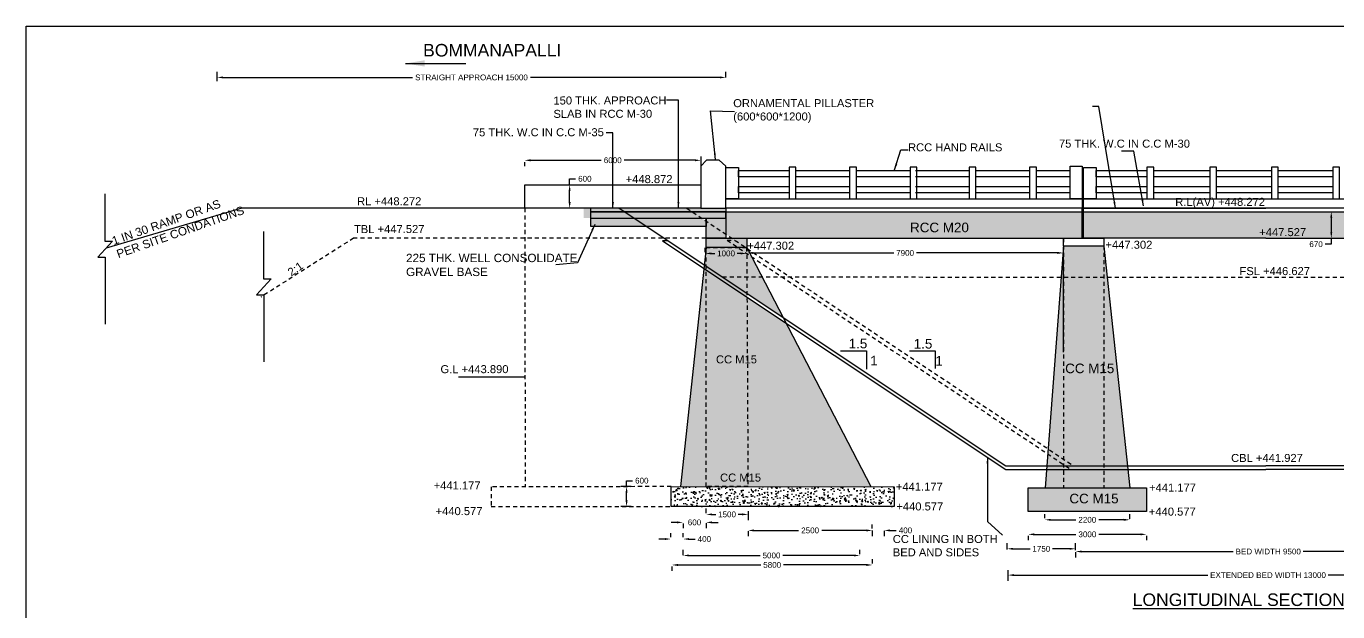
# Model space of a CAD drawing. Header units: metres. Extents: x 323 to 450, y 282 to 479.
# Drawn here: x 323.04 to 364.02, y 341.74 to 360.04 of the extents above; entities that cross this region are included whole.
import ezdxf

# ---------------------------------------------------------------- set-up
doc = ezdxf.new("R2010")
doc.units = ezdxf.units.M
doc.header["$MEASUREMENT"] = 0
doc.linetypes.add('HIDDEN', pattern=[9.525, 6.35, -3.175])
for name, color, linetype in [('DIMENSION', 255, 'Continuous'), ('DRAWING', 7, 'Continuous'), ('HATCH', 7, 'Continuous'), ('TEXT', 255, 'Continuous')]:
    doc.layers.add(name, color=color, linetype=linetype)
doc.styles.get("Standard").update_dxf_attribs({"font": 'arial.ttf'})
doc.dimstyles.get("Standard").update_dxf_attribs({"dimtxt": 0.18, "dimasz": 0.1875, "dimexe": 0.18, "dimexo": 0.0625, "dimgap": 0.09, "dimtad": 0, "dimtih": 1, "dimtoh": 1, "dimdec": 4, "dimzin": 0, "dimdsep": 46, "dimtxsty": 'Standard', "dimcen": 0.09, "dimadec": 0, "dimazin": 0, "dimtfac": 1, "dimtdec": 4, "dimtofl": 0, "dimtmove": 0, "dimatfit": 3, "dimfxl": 1, "dimtolj": 1, "dimtzin": 0, "dimarcsym": 0})
pattern_1 = [(50, (-0.41103, 3.15179), (0.35863009, -0.03137607), [0.0375, -0.4125]), (355, (-0.41103, 3.1518), (-0.06937567, 0.37609607), [0.03, -0.33]), (100.4514, (-0.38114, 3.14917), (0.2892547, 0.34471977), [0.0318701, -0.35057106]), (46.1842, (-0.41103, 3.2518), (0.53362052, -0.0827595), [0.05625, -0.61875]), (96.6356, (-0.36656, 3.2449), (0.46733135, 0.48705894), [0.04780514, -0.5258565]), (351.1842, (-0.411, 3.2518), (0.467331, 0.4870593), [0.045, -0.495]), (21, (-0.36103, 3.22679), (0.29845353, -0.20130945), [0.0375, -0.4125]), (326, (-0.36103, 3.2268), (0.12165767, 0.36257502), [0.03, -0.33]), (71.4514, (-0.33616, 3.21), (0.42011131, 0.16126525), [0.0318701, -0.35057106]), (37.5, (-0.41103, 3.15179), (0.006079928, 0.166446927), [0, -0.326, 0, -0.335, 0, -0.33125]), (7.5, (-0.41103, 3.15179), (0.13153477, 0.197205856), [0, -0.191, 0, -0.3185, 0, -0.12625]), (327.5, (-0.52253, 3.15179), (0.266911218, -0.011277436), [0, -0.125, 0, -0.39, 0, -0.5175]), (317.5, (-0.57253, 3.15179), (0.29159308, 0.05005249), [0, -0.1625, 0, -0.259, 0, -0.3675])]

# ---------------------------------------------------------------- blocks, each defined once
blk = doc.blocks.new('*D88')
at = {"layer": 'Defpoints', "color": 0, "ltscale": 0.02, "transparency": 16777216}
for p in [(329.006, 358.438), (329.006, 358.259), (344.903, 358.373)]:
    blk.add_point(p, dxfattribs=at)
at = {"layer": 'DIMENSION', "color": 0, "lineweight": -2, "ltscale": 0.02, "transparency": 16777216}
for p, q in [((329.006, 358.322), (329.006, 358.618)), ((344.903, 358.436), (344.903, 358.618)), ((329.194, 358.438), (335.115, 358.438)), ((344.715, 358.438), (338.793, 358.438))]:
    blk.add_line(p, q, dxfattribs=at)
at = {"layer": 'DIMENSION', "color": 0, "ltscale": 0.02, "transparency": 16777216}
for points in [[(329.194, 358.47), (329.194, 358.407), (329.006, 358.438)], [(344.715, 358.47), (344.715, 358.407), (344.903, 358.438)]]:
    blk.add_solid(points, dxfattribs=at)
at = {"layer": 'DIMENSION', "color": 0, "ltscale": 0.02, "transparency": 16777216, "insert": (336.954, 358.438), "char_height": 0.18, "attachment_point": 5}
blk.add_mtext('\\A1;STRAIGHT APPROACH 15000', dxfattribs=at)
blk = doc.blocks.new('*D90')
at = {"layer": 'Defpoints', "color": 0, "ltscale": 0.02, "transparency": 16777216}
for p in [(339.959, 355.083), (340.02, 355.083), (340.02, 354.354)]:
    blk.add_point(p, dxfattribs=at)
at = {"layer": 'DIMENSION', "color": 0, "lineweight": -2, "ltscale": 0.02, "transparency": 16777216}
for p, q in [((340.02, 355.083), (340.02, 355.271)), ((340.02, 355.271), (340.207, 355.271)), ((340.022, 355.083), (340.2, 355.083)), ((340.02, 354.541), (340.02, 354.896)), ((339.957, 354.354), (339.84, 354.354))]:
    blk.add_line(p, q, dxfattribs=at)
at = {"layer": 'DIMENSION', "color": 0, "ltscale": 0.02, "transparency": 16777216}
for points in [[(339.989, 354.896), (340.051, 354.896), (340.02, 355.083)], [(339.989, 354.541), (340.051, 354.541), (340.02, 354.354)]]:
    blk.add_solid(points, dxfattribs=at)
at = {"layer": 'DIMENSION', "color": 0, "ltscale": 0.02, "transparency": 16777216, "insert": (340.496, 355.271), "char_height": 0.18, "attachment_point": 5}
blk.add_mtext('\\A1;600', dxfattribs=at)
blk = doc.blocks.new('*D91')
at = {"layer": 'Defpoints', "color": 0, "ltscale": 0.02, "transparency": 16777216}
for p in [(344.26, 352.92), (345.555, 352.939), (345.555, 352.939)]:
    blk.add_point(p, dxfattribs=at)
at = {"layer": 'DIMENSION', "color": 0, "lineweight": -2, "ltscale": 0.02, "transparency": 16777216}
for p, q in [((344.26, 352.982), (344.26, 353.119)), ((344.448, 352.939), (344.558, 352.939)), ((345.367, 352.939), (345.258, 352.939)), ((345.555, 353.002), (345.555, 353.119))]:
    blk.add_line(p, q, dxfattribs=at)
at = {"layer": 'DIMENSION', "color": 0, "ltscale": 0.02, "transparency": 16777216}
for points in [[(344.448, 352.97), (344.448, 352.908), (344.26, 352.939)], [(345.367, 352.97), (345.367, 352.908), (345.555, 352.939)]]:
    blk.add_solid(points, dxfattribs=at)
at = {"layer": 'DIMENSION', "color": 0, "ltscale": 0.02, "transparency": 16777216, "insert": (344.908, 352.939), "char_height": 0.18, "attachment_point": 5}
blk.add_mtext('\\A1;1000', dxfattribs=at)
blk = doc.blocks.new('*D92')
at = {"layer": 'Defpoints', "color": 0, "ltscale": 0.02, "transparency": 16777216}
for p in [(345.555, 352.939), (355.452, 352.955), (355.452, 349.787)]:
    blk.add_point(p, dxfattribs=at)
at = {"layer": 'DIMENSION', "color": 0, "lineweight": -2, "ltscale": 0.02, "transparency": 16777216}
for p, q in [((345.555, 353.002), (345.555, 353.135)), ((345.742, 352.955), (350.146, 352.955)), ((355.264, 352.955), (350.861, 352.955)), ((355.452, 349.85), (355.452, 353.135))]:
    blk.add_line(p, q, dxfattribs=at)
at = {"layer": 'DIMENSION', "color": 0, "ltscale": 0.02, "transparency": 16777216}
for points in [[(345.742, 352.986), (345.742, 352.923), (345.555, 352.955)], [(355.264, 352.986), (355.264, 352.923), (355.452, 352.955)]]:
    blk.add_solid(points, dxfattribs=at)
at = {"layer": 'DIMENSION', "color": 0, "ltscale": 0.02, "transparency": 16777216, "insert": (350.503, 352.955), "char_height": 0.18, "attachment_point": 5}
blk.add_mtext('\\A1;7900', dxfattribs=at)
blk = doc.blocks.new('*D93')
at = {"layer": 'Defpoints', "color": 0, "ltscale": 0.02, "transparency": 16777216}
for p in [(363.8, 354.244), (363.8, 353.414), (363.82, 353.414)]:
    blk.add_point(p, dxfattribs=at)
at = {"layer": 'DIMENSION', "color": 0, "lineweight": -2, "ltscale": 0.02, "transparency": 16777216}
for p, q in [((363.863, 354.244), (364, 354.244)), ((363.82, 354.056), (363.82, 353.602)), ((363.82, 353.414), (363.82, 353.227)), ((363.863, 353.414), (364, 353.414)), ((363.82, 353.227), (363.633, 353.227))]:
    blk.add_line(p, q, dxfattribs=at)
at = {"layer": 'DIMENSION', "color": 0, "ltscale": 0.02, "transparency": 16777216}
for points in [[(363.789, 354.056), (363.851, 354.056), (363.82, 354.244)], [(363.789, 353.602), (363.851, 353.602), (363.82, 353.414)]]:
    blk.add_solid(points, dxfattribs=at)
at = {"layer": 'DIMENSION', "color": 0, "ltscale": 0.02, "transparency": 16777216, "insert": (363.344, 353.227), "char_height": 0.18, "attachment_point": 5}
blk.add_mtext('\\A1;670', dxfattribs=at)
blk = doc.blocks.new('*D98')
at = {"layer": 'Defpoints', "color": 0, "ltscale": 0.02, "transparency": 16777216}
for p in [(341.8, 345.652), (342.01, 345.652), (342.011, 345.033)]:
    blk.add_point(p, dxfattribs=at)
at = {"layer": 'DIMENSION', "color": 0, "lineweight": -2, "ltscale": 0.02, "transparency": 16777216}
for p, q in [((341.948, 345.652), (341.62, 345.652)), ((341.8, 345.652), (341.8, 345.839)), ((341.8, 345.839), (341.987, 345.839)), ((341.8, 345.221), (341.8, 345.464)), ((341.948, 345.033), (341.62, 345.033))]:
    blk.add_line(p, q, dxfattribs=at)
at = {"layer": 'DIMENSION', "color": 0, "ltscale": 0.02, "transparency": 16777216}
for points in [[(341.768, 345.464), (341.831, 345.464), (341.8, 345.652)], [(341.768, 345.221), (341.831, 345.221), (341.8, 345.033)]]:
    blk.add_solid(points, dxfattribs=at)
at = {"layer": 'DIMENSION', "color": 0, "ltscale": 0.02, "transparency": 16777216, "insert": (342.276, 345.839), "char_height": 0.18, "attachment_point": 5}
blk.add_mtext('\\A1;600', dxfattribs=at)
blk = doc.blocks.new('*D99')
at = {"layer": 'Defpoints', "color": 0, "ltscale": 0.02, "transparency": 16777216}
for p in [(344.282, 344.762), (345.595, 344.946), (345.595, 344.785)]:
    blk.add_point(p, dxfattribs=at)
at = {"layer": 'DIMENSION', "color": 0, "lineweight": -2, "ltscale": 0.02, "transparency": 16777216}
for p, q in [((344.282, 344.824), (344.282, 344.965)), ((344.469, 344.785), (344.589, 344.785)), ((345.408, 344.785), (345.289, 344.785)), ((345.595, 344.883), (345.595, 344.605))]:
    blk.add_line(p, q, dxfattribs=at)
at = {"layer": 'DIMENSION', "color": 0, "ltscale": 0.02, "transparency": 16777216}
for points in [[(344.469, 344.816), (344.469, 344.754), (344.282, 344.785)], [(345.408, 344.816), (345.408, 344.754), (345.595, 344.785)]]:
    blk.add_solid(points, dxfattribs=at)
at = {"layer": 'DIMENSION', "color": 0, "ltscale": 0.02, "transparency": 16777216, "insert": (344.939, 344.785), "char_height": 0.18, "attachment_point": 5}
blk.add_mtext('\\A1;1500', dxfattribs=at)
blk = doc.blocks.new('*D100')
at = {"layer": 'Defpoints', "color": 0, "ltscale": 0.02, "transparency": 16777216}
for p in [(343.563, 344.566), (344.282, 344.574), (344.282, 344.535)]:
    blk.add_point(p, dxfattribs=at)
at = {"layer": 'DIMENSION', "color": 0, "lineweight": -2, "ltscale": 0.02, "transparency": 16777216}
for p, q in [((343.375, 344.535), (343.188, 344.535)), ((343.563, 344.504), (343.563, 344.355)), ((344.282, 344.512), (344.282, 344.355)), ((344.469, 344.535), (344.657, 344.535))]:
    blk.add_line(p, q, dxfattribs=at)
at = {"layer": 'DIMENSION', "color": 0, "ltscale": 0.02, "transparency": 16777216}
for points in [[(343.375, 344.567), (343.375, 344.504), (343.563, 344.535)], [(344.469, 344.567), (344.469, 344.504), (344.282, 344.535)]]:
    blk.add_solid(points, dxfattribs=at)
at = {"layer": 'DIMENSION', "color": 0, "ltscale": 0.02, "transparency": 16777216, "insert": (343.922, 344.535), "char_height": 0.18, "attachment_point": 5}
blk.add_mtext('\\A1;600', dxfattribs=at)
blk = doc.blocks.new('*D101')
at = {"layer": 'Defpoints', "color": 0, "ltscale": 0.02, "transparency": 16777216}
for p in [(345.595, 344.324), (349.478, 344.347), (349.478, 344.285)]:
    blk.add_point(p, dxfattribs=at)
at = {"layer": 'DIMENSION', "color": 0, "lineweight": -2, "ltscale": 0.02, "transparency": 16777216}
for p, q in [((345.595, 344.261), (345.595, 344.105)), ((345.782, 344.285), (347.176, 344.285)), ((349.291, 344.285), (347.896, 344.285)), ((349.478, 344.285), (349.478, 344.105))]:
    blk.add_line(p, q, dxfattribs=at)
at = {"layer": 'DIMENSION', "color": 0, "ltscale": 0.02, "transparency": 16777216}
for points in [[(345.782, 344.316), (345.782, 344.253), (345.595, 344.285)], [(349.291, 344.316), (349.291, 344.253), (349.478, 344.285)]]:
    blk.add_solid(points, dxfattribs=at)
at = {"layer": 'DIMENSION', "color": 0, "ltscale": 0.02, "transparency": 16777216, "insert": (347.536, 344.285), "char_height": 0.18, "attachment_point": 5}
blk.add_mtext('\\A1;2500', dxfattribs=at)
blk = doc.blocks.new('*D102')
at = {"layer": 'Defpoints', "color": 0, "ltscale": 0.02, "transparency": 16777216}
for p in [(349.478, 344.285), (349.846, 344.331), (349.846, 344.285)]:
    blk.add_point(p, dxfattribs=at)
at = {"layer": 'DIMENSION', "color": 0, "lineweight": -2, "ltscale": 0.02, "transparency": 16777216}
for p, q in [((349.291, 344.285), (349.103, 344.285)), ((349.478, 344.347), (349.478, 344.465)), ((349.846, 344.269), (349.846, 344.105)), ((350.034, 344.285), (350.221, 344.285))]:
    blk.add_line(p, q, dxfattribs=at)
at = {"layer": 'DIMENSION', "color": 0, "ltscale": 0.02, "transparency": 16777216}
for points in [[(349.291, 344.316), (349.291, 344.253), (349.478, 344.285)], [(350.034, 344.316), (350.034, 344.253), (349.846, 344.285)]]:
    blk.add_solid(points, dxfattribs=at)
at = {"layer": 'DIMENSION', "color": 0, "ltscale": 0.02, "transparency": 16777216, "insert": (350.514, 344.285), "char_height": 0.18, "attachment_point": 5}
blk.add_mtext('\\A1;400', dxfattribs=at)
blk = doc.blocks.new('*D103')
at = {"layer": 'Defpoints', "color": 0, "ltscale": 0.02, "transparency": 16777216}
for p in [(343.186, 344.01), (343.563, 344.016), (343.563, 344.016)]:
    blk.add_point(p, dxfattribs=at)
at = {"layer": 'DIMENSION', "color": 0, "lineweight": -2, "ltscale": 0.02, "transparency": 16777216}
for p, q in [((342.999, 344.016), (342.811, 344.016)), ((343.186, 344.072), (343.186, 344.196)), ((343.563, 344.078), (343.563, 344.196)), ((343.75, 344.016), (343.938, 344.016))]:
    blk.add_line(p, q, dxfattribs=at)
at = {"layer": 'DIMENSION', "color": 0, "ltscale": 0.02, "transparency": 16777216}
for points in [[(342.999, 344.047), (342.999, 343.985), (343.186, 344.016)], [(343.75, 344.047), (343.75, 343.985), (343.563, 344.016)]]:
    blk.add_solid(points, dxfattribs=at)
at = {"layer": 'DIMENSION', "color": 0, "ltscale": 0.02, "transparency": 16777216, "insert": (344.23, 344.016), "char_height": 0.18, "attachment_point": 5}
blk.add_mtext('\\A1;400', dxfattribs=at)
blk = doc.blocks.new('*D104')
at = {"layer": 'Defpoints', "color": 0, "ltscale": 0.02, "transparency": 16777216}
for p in [(343.565, 343.454), (349.09, 343.502), (349.09, 343.481)]:
    blk.add_point(p, dxfattribs=at)
at = {"layer": 'DIMENSION', "color": 0, "lineweight": -2, "ltscale": 0.02, "transparency": 16777216}
for p, q in [((343.565, 343.516), (343.565, 343.682)), ((343.753, 343.502), (345.969, 343.502)), ((348.903, 343.502), (346.686, 343.502)), ((349.09, 343.544), (349.09, 343.682))]:
    blk.add_line(p, q, dxfattribs=at)
at = {"layer": 'DIMENSION', "color": 0, "ltscale": 0.02, "transparency": 16777216}
for points in [[(343.753, 343.533), (343.753, 343.471), (343.565, 343.502)], [(348.903, 343.533), (348.903, 343.471), (349.09, 343.502)]]:
    blk.add_solid(points, dxfattribs=at)
at = {"layer": 'DIMENSION', "color": 0, "ltscale": 0.02, "transparency": 16777216, "insert": (346.328, 343.502), "char_height": 0.18, "attachment_point": 5}
blk.add_mtext('\\A1;5000', dxfattribs=at)
blk = doc.blocks.new('*D105')
at = {"layer": 'Defpoints', "color": 0, "ltscale": 0.02, "transparency": 16777216}
for p in [(343.215, 343.219), (349.483, 343.206), (349.483, 343.185)]:
    blk.add_point(p, dxfattribs=at)
at = {"layer": 'DIMENSION', "color": 0, "lineweight": -2, "ltscale": 0.02, "transparency": 16777216}
for p, q in [((343.215, 343.157), (343.215, 343.026)), ((343.402, 343.206), (345.99, 343.206)), ((349.295, 343.206), (346.707, 343.206)), ((349.483, 343.248), (349.483, 343.386))]:
    blk.add_line(p, q, dxfattribs=at)
at = {"layer": 'DIMENSION', "color": 0, "ltscale": 0.02, "transparency": 16777216}
for points in [[(343.402, 343.237), (343.402, 343.174), (343.215, 343.206)], [(349.295, 343.237), (349.295, 343.174), (349.483, 343.206)]]:
    blk.add_solid(points, dxfattribs=at)
at = {"layer": 'DIMENSION', "color": 0, "ltscale": 0.02, "transparency": 16777216, "insert": (346.349, 343.206), "char_height": 0.18, "attachment_point": 5}
blk.add_mtext('\\A1;5800', dxfattribs=at)
blk = doc.blocks.new('*D106')
at = {"layer": 'Defpoints', "color": 0, "ltscale": 0.02, "transparency": 16777216}
for p in [(354.868, 344.609), (357.525, 344.616), (357.525, 344.589)]:
    blk.add_point(p, dxfattribs=at)
at = {"layer": 'DIMENSION', "color": 0, "lineweight": -2, "ltscale": 0.02, "transparency": 16777216}
for p, q in [((354.868, 344.672), (354.868, 344.796)), ((357.525, 344.652), (357.525, 344.796)), ((355.056, 344.616), (355.837, 344.616)), ((357.337, 344.616), (356.557, 344.616))]:
    blk.add_line(p, q, dxfattribs=at)
at = {"layer": 'DIMENSION', "color": 0, "ltscale": 0.02, "transparency": 16777216}
for points in [[(355.056, 344.648), (355.056, 344.585), (354.868, 344.616)], [(357.337, 344.648), (357.337, 344.585), (357.525, 344.616)]]:
    blk.add_solid(points, dxfattribs=at)
at = {"layer": 'DIMENSION', "color": 0, "ltscale": 0.02, "transparency": 16777216, "insert": (356.197, 344.616), "char_height": 0.18, "attachment_point": 5}
blk.add_mtext('\\A1;2200', dxfattribs=at)
blk = doc.blocks.new('*D107')
at = {"layer": 'Defpoints', "color": 0, "ltscale": 0.02, "transparency": 16777216}
for p in [(354.348, 344.175), (358.047, 344.182), (358.047, 344.162)]:
    blk.add_point(p, dxfattribs=at)
at = {"layer": 'DIMENSION', "color": 0, "lineweight": -2, "ltscale": 0.02, "transparency": 16777216}
for p, q in [((354.348, 344.113), (354.348, 343.982)), ((354.536, 344.162), (355.84, 344.162)), ((357.86, 344.162), (356.556, 344.162)), ((358.047, 344.119), (358.047, 343.982))]:
    blk.add_line(p, q, dxfattribs=at)
at = {"layer": 'DIMENSION', "color": 0, "ltscale": 0.02, "transparency": 16777216}
for points in [[(354.536, 344.193), (354.536, 344.13), (354.348, 344.162)], [(357.86, 344.193), (357.86, 344.13), (358.047, 344.162)]]:
    blk.add_solid(points, dxfattribs=at)
at = {"layer": 'DIMENSION', "color": 0, "ltscale": 0.02, "transparency": 16777216, "insert": (356.198, 344.162), "char_height": 0.18, "attachment_point": 5}
blk.add_mtext('\\A1;3000', dxfattribs=at)
blk = doc.blocks.new('*D108')
at = {"layer": 'Defpoints', "color": 0, "ltscale": 0.02, "transparency": 16777216}
for p in [(353.69, 343.626), (355.83, 343.71), (355.83, 343.604)]:
    blk.add_point(p, dxfattribs=at)
at = {"layer": 'DIMENSION', "color": 0, "lineweight": -2, "ltscale": 0.02, "transparency": 16777216}
for p, q in [((353.69, 343.689), (353.69, 343.89)), ((355.83, 343.666), (355.83, 343.89)), ((353.877, 343.71), (354.41, 343.71)), ((355.642, 343.71), (355.11, 343.71))]:
    blk.add_line(p, q, dxfattribs=at)
at = {"layer": 'DIMENSION', "color": 0, "ltscale": 0.02, "transparency": 16777216}
for points in [[(353.877, 343.741), (353.877, 343.679), (353.69, 343.71)], [(355.642, 343.741), (355.642, 343.679), (355.83, 343.71)]]:
    blk.add_solid(points, dxfattribs=at)
at = {"layer": 'DIMENSION', "color": 0, "ltscale": 0.02, "transparency": 16777216, "insert": (354.76, 343.71), "char_height": 0.18, "attachment_point": 5}
blk.add_mtext('\\A1;1750', dxfattribs=at)
blk = doc.blocks.new('*D115')
at = {"layer": 'Defpoints', "color": 0, "ltscale": 0.02, "transparency": 16777216}
for p in [(355.83, 343.666), (367.87, 343.624), (367.87, 343.611)]:
    blk.add_point(p, dxfattribs=at)
at = {"layer": 'DIMENSION', "color": 0, "lineweight": -2, "ltscale": 0.02, "transparency": 16777216}
for p, q in [((355.83, 343.604), (355.83, 343.444)), ((356.017, 343.624), (360.755, 343.624)), ((367.682, 343.624), (362.945, 343.624)), ((367.87, 343.673), (367.87, 343.804))]:
    blk.add_line(p, q, dxfattribs=at)
at = {"layer": 'DIMENSION', "color": 0, "ltscale": 0.02, "transparency": 16777216}
for points in [[(356.017, 343.655), (356.017, 343.593), (355.83, 343.624)], [(367.682, 343.655), (367.682, 343.593), (367.87, 343.624)]]:
    blk.add_solid(points, dxfattribs=at)
at = {"layer": 'DIMENSION', "color": 0, "ltscale": 0.02, "transparency": 16777216, "insert": (361.85, 343.624), "char_height": 0.18, "attachment_point": 5}
blk.add_mtext('\\A1;BED WIDTH 9500', dxfattribs=at)
blk = doc.blocks.new('*D116')
at = {"layer": 'Defpoints', "color": 0, "ltscale": 0.02, "transparency": 16777216}
for p in [(353.716, 343.106), (369.969, 343.125), (369.969, 342.888)]:
    blk.add_point(p, dxfattribs=at)
at = {"layer": 'DIMENSION', "color": 0, "lineweight": -2, "ltscale": 0.02, "transparency": 16777216}
for p, q in [((353.716, 343.043), (353.716, 342.708)), ((369.969, 343.063), (369.969, 342.708)), ((353.904, 342.888), (359.959, 342.888)), ((369.782, 342.888), (363.726, 342.888))]:
    blk.add_line(p, q, dxfattribs=at)
at = {"layer": 'DIMENSION', "color": 0, "ltscale": 0.02, "transparency": 16777216}
for points in [[(353.904, 342.919), (353.904, 342.857), (353.716, 342.888)], [(369.782, 342.919), (369.782, 342.857), (369.969, 342.888)]]:
    blk.add_solid(points, dxfattribs=at)
at = {"layer": 'DIMENSION', "color": 0, "ltscale": 0.02, "transparency": 16777216, "insert": (361.843, 342.888), "char_height": 0.18, "attachment_point": 5}
blk.add_mtext('\\A1;EXTENDED BED WIDTH 13000', dxfattribs=at)
blk = doc.blocks.new('*D123')
at = {"layer": 'Defpoints', "color": 0, "ltscale": 0.02, "transparency": 16777216}
for p in [(338.613, 355.854), (344.121, 356.028), (344.121, 355.849)]:
    blk.add_point(p, dxfattribs=at)
at = {"layer": 'DIMENSION', "color": 0, "lineweight": -2, "ltscale": 0.02, "transparency": 16777216}
for p, q in [((338.613, 355.791), (338.613, 355.669)), ((338.801, 355.849), (341.008, 355.849)), ((343.933, 355.849), (341.726, 355.849)), ((344.121, 355.966), (344.121, 355.669))]:
    blk.add_line(p, q, dxfattribs=at)
at = {"layer": 'DIMENSION', "color": 0, "ltscale": 0.02, "transparency": 16777216}
for points in [[(338.801, 355.88), (338.801, 355.817), (338.613, 355.849)], [(343.933, 355.88), (343.933, 355.817), (344.121, 355.849)]]:
    blk.add_solid(points, dxfattribs=at)
at = {"layer": 'DIMENSION', "color": 0, "ltscale": 0.02, "transparency": 16777216, "insert": (341.367, 355.849), "char_height": 0.18, "attachment_point": 5}
blk.add_mtext('\\A1;6000', dxfattribs=at)

msp = doc.modelspace()

# ---------------------------------------------------------------- hatches: boundary and pattern name
at = {"layer": 'HATCH', "ltscale": 0.02}
h = msp.add_hatch(dxfattribs=at)
h.set_pattern_fill('AR-CONC', color=256, scale=0.05, style=0)
h.set_pattern_definition(pattern_1)
h.paths.add_polyline_path([(343.84308, 354.24366), (341.73607, 354.24366), (342.03451, 354.04487), (344.14163, 354.04487)])
h.paths.add_polyline_path([(343.67795, 354.35362), (341.57099, 354.35362), (341.73607, 354.24366), (343.84308, 354.24366)])
h.paths.add_polyline_path([(344.90276, 354.35362), (344.12091, 354.35362), (343.67795, 354.35362), (343.84308, 354.24366), (344.90276, 354.24366)])
h.paths.add_polyline_path([(344.90276, 354.24366), (343.84308, 354.24366), (344.14163, 354.04487), (344.2824, 354.04487), (344.90276, 354.04487)])
h.paths.add_polyline_path([(341.73607, 354.24366), (340.45758, 354.24366), (340.45758, 354.04487), (342.03451, 354.04487)])
h.paths.add_polyline_path([(341.57099, 354.35362), (340.45686, 354.35362), (340.45686, 354.24366), (341.73607, 354.24366)])
h.paths.add_polyline_path([(344.2824, 353.95114), (344.2824, 353.41681), (344.90399, 353.41681), (344.90399, 353.53724)])
h.paths.add_polyline_path([(344.90399, 354.04487), (344.2824, 354.04487), (344.2824, 353.95114), (344.90399, 353.53724)])
h.paths.add_polyline_path([(344.93793, 353.34977), (345.176, 353.35612), (345.08891, 353.41411), (344.2824, 353.41411), (344.2824, 353.12396), (345.27706, 353.12396)])
h.paths.add_polyline_path([(345.176, 353.35612), (344.93793, 353.34977), (345.27706, 353.12396), (345.52466, 353.12396)])
h.paths.add_polyline_path([(345.55374, 353.41411), (345.08891, 353.41411), (345.52466, 353.12396), (345.55374, 353.12396)])
h.paths.add_polyline_path([(356.03575, 354.24366), (344.90399, 354.24366), (344.90399, 353.53724), (345.08485, 353.41681), (356.03575, 353.41681)])
h.paths.add_polyline_path([(361.77719, 354.24366), (356.0791, 354.24366), (356.0791, 353.41681), (356.7081, 353.41681), (356.7081, 353.41411), (361.77706, 353.41411)])
h.paths.add_polyline_path([(356.7081, 353.16102), (355.45178, 353.16102), (355.45178, 346.51385), (355.76536, 346.30505), (356.7081, 346.30491)])
h.paths.add_polyline_path([(355.45178, 353.16102), (354.96969, 346.83486), (355.45178, 346.51385)])
h.paths.add_polyline_path([(356.7081, 353.16102), (356.7081, 346.30491), (357.45368, 346.3048)])
h.paths.add_polyline_path([(354.95773, 346.67795), (354.92933, 346.30517), (355.45178, 346.3051), (355.45178, 346.34899)])
h.paths.add_polyline_path([(354.96969, 346.83486), (354.95773, 346.67795), (355.45178, 346.34899), (355.45178, 346.51385)])
h.paths.add_polyline_path([(355.45178, 346.51385), (355.45178, 346.34899), (355.51771, 346.30509), (355.76536, 346.30505)], flags=17)
h.paths.add_polyline_path([(355.45178, 346.3051), (354.92933, 346.30517), (354.92011, 346.18425), (355.45178, 346.18418)])
h.paths.add_polyline_path([(355.51771, 346.30509), (355.45178, 346.3051), (355.45178, 346.18418), (355.69935, 346.18414)])
h.paths.add_polyline_path([(356.7081, 346.30491), (355.51771, 346.30509), (355.69935, 346.18414), (356.7081, 346.18399)])
h.paths.add_polyline_path([(357.45368, 346.3048), (356.7081, 346.30491), (356.7081, 346.18399), (357.46683, 346.18388)])
h.paths.add_polyline_path([(355.45178, 346.18418), (354.92011, 346.18425), (354.87705, 345.61915), (355.45178, 345.61915)])
h.paths.add_polyline_path([(356.7081, 346.18399), (355.45178, 346.18418), (355.45178, 345.61915), (356.7081, 345.61915)])
h.paths.add_polyline_path([(357.46683, 346.18388), (356.7081, 346.18399), (356.7081, 345.61915), (357.52824, 345.61915)])
h.paths.add_polyline_path([(358.0475, 345.61915), (354.34839, 345.61915), (354.34839, 344.87212), (358.0475, 344.87212)])
h.paths.add_polyline_path([(344.2824, 352.42661), (344.21253, 352.47315), (343.54692, 346.27335), (344.2824, 346.27335)])
h.paths.add_polyline_path([(346.77745, 350.76466), (345.5628, 351.57373), (345.5938, 346.27335), (349.10697, 346.27335)])
h.paths.add_polyline_path([(345.5628, 351.57373), (344.2824, 352.42661), (344.2824, 346.27335), (345.5938, 346.27335)])
h.paths.add_polyline_path([(344.2824, 352.54755), (344.2824, 352.42661), (345.5628, 351.57373), (345.56209, 351.69514)])
h.paths.add_polyline_path([(345.6997, 352.84254), (345.55482, 352.93901), (345.56209, 351.69514), (346.68161, 350.94943)])
h.paths.add_polyline_path([(345.55482, 352.93901), (345.27706, 353.12396), (344.2824, 353.12396), (344.2824, 352.54755), (345.56209, 351.69514)])
h.paths.add_polyline_path([(344.2824, 353.12396), (344.22464, 352.58602), (344.2824, 352.54755)])
h.paths.add_polyline_path([(345.55385, 353.10452), (345.52466, 353.12396), (345.27706, 353.12396), (345.55482, 352.93901)], flags=17)
h.paths.add_polyline_path([(355.4284, 349.57215), (357.07779, 349.5735), (357.07817, 349.11307), (355.42878, 349.11172)], flags=9)
h.paths.add_polyline_path([(344.64577, 346.13594), (346.29516, 346.1373), (346.29554, 345.67686), (344.64615, 345.67551)], flags=24)
h.paths.add_polyline_path([(355.56146, 345.50478), (357.21084, 345.50614), (357.21122, 345.0457), (355.56183, 345.04435)], flags=24)
h.paths.add_polyline_path([(344.51739, 349.82822), (346.16678, 349.82957), (346.16715, 349.36914), (344.51777, 349.36779)], flags=9)
h.paths.add_polyline_path([(343.54692, 346.27335), (343.48031, 345.6529), (349.42879, 345.6529), (349.10697, 346.27335)])
h = msp.add_hatch(dxfattribs=at)
h.set_pattern_fill('AR-CONC', color=256, scale=0.05, style=0)
h.set_pattern_definition(pattern_1)
h.paths.add_polyline_path([(367.47287, 354.24366), (356.0791, 354.24366), (356.0791, 353.41681), (356.7081, 353.41681), (356.7081, 353.41411), (361.77706, 353.41411), (366.84388, 353.41411), (366.84388, 353.41681), (367.47287, 353.41681)])
h.paths.add_polyline_path([(378.64799, 354.24366), (367.51622, 354.24366), (367.51622, 353.41681), (368.1002, 353.41681), (378.46713, 353.41681), (378.64799, 353.53724)])
h.paths.add_polyline_path([(368.1002, 353.16102), (366.84388, 353.16102), (366.84388, 352.19962), (368.1002, 352.19937)])
h.paths.add_polyline_path([(368.1002, 352.19937), (366.84388, 352.19962), (366.84388, 346.30491), (367.78662, 346.30505), (368.1002, 346.51385)])
h.paths.add_polyline_path([(366.84388, 352.19962), (366.73934, 352.19964), (366.0983, 346.3048), (366.84388, 346.30491)])
h.paths.add_polyline_path([(368.17348, 352.19935), (368.1002, 352.19937), (368.1002, 346.51385), (368.58229, 346.83486)])
h.paths.add_polyline_path([(366.84388, 346.18399), (366.08515, 346.18388), (366.02374, 345.61915), (366.84388, 345.61915)])
h.paths.add_polyline_path([(368.1002, 346.18418), (366.84388, 346.18399), (366.84388, 345.61915), (368.1002, 345.61915)])
h.paths.add_polyline_path([(368.63187, 346.18425), (368.1002, 346.18418), (368.1002, 345.61915), (368.67493, 345.61915)])
h.paths.add_polyline_path([(368.59424, 346.67795), (368.1002, 346.34899), (368.1002, 346.3051), (368.62265, 346.30517)])
h.paths.add_polyline_path([(368.59424, 346.67795), (368.58229, 346.83486), (368.1002, 346.51385), (368.1002, 346.34899)])
h.paths.add_polyline_path([(368.1002, 346.51385), (367.78662, 346.30505), (368.03427, 346.30509), (368.1002, 346.34899)])
h.paths.add_polyline_path([(368.1002, 346.3051), (368.03427, 346.30509), (367.85263, 346.18414), (368.1002, 346.18418)])
h.paths.add_polyline_path([(369.20359, 345.61915), (365.50448, 345.61915), (365.50448, 344.87212), (369.20359, 344.87212)])
h.paths.add_polyline_path([(380.65247, 345.6189), (380.35076, 345.61915), (373.77628, 345.61915), (373.77628, 345.00315), (380.48454, 344.9988), (380.65129, 344.99893)])
h.paths.add_polyline_path([(377.98997, 351.57426), (376.77453, 350.76466), (374.10568, 345.61915), (377.95818, 345.61915)])
h.paths.add_polyline_path([(379.26958, 352.42661), (377.98997, 351.57426), (377.95818, 345.61915), (379.26958, 345.61915)])
h.paths.add_polyline_path([(377.99329, 352.19737), (377.51769, 352.19747), (376.87037, 350.94943), (377.99062, 351.69563)])
h.paths.add_polyline_path([(379.26958, 352.54755), (379.26958, 353.12396), (378.27492, 353.12396), (377.99725, 352.93908), (377.99329, 352.19737), (378.74365, 352.19722)])
h.paths.add_polyline_path([(378.74365, 352.19722), (377.99329, 352.19737), (377.99062, 351.69563)], flags=17)
h.paths.add_polyline_path([(379.26958, 352.42661), (379.26958, 352.54755), (377.99062, 351.69563), (377.98997, 351.57426)])
h.paths.add_polyline_path([(377.99725, 352.93908), (377.85228, 352.84254), (377.51769, 352.19747), (377.99329, 352.19737)])
h.paths.add_polyline_path([(378.27492, 353.12396), (378.02732, 353.12396), (377.99814, 353.10453), (377.99725, 352.93908)], flags=17)
h.paths.add_polyline_path([(379.26958, 353.95114), (378.64799, 353.53724), (378.64799, 353.41681), (379.26958, 353.41681)])
h.paths.add_polyline_path([(379.26958, 353.95114), (379.26958, 354.04487), (378.64799, 354.04487), (378.64799, 353.53724)])
h.paths.add_polyline_path([(378.61405, 353.34977), (378.37598, 353.35612), (378.02732, 353.12396), (378.27492, 353.12396)])
h.paths.add_polyline_path([(378.46307, 353.41411), (377.99824, 353.41411), (377.99824, 353.12396), (378.02732, 353.12396)])
h.paths.add_polyline_path([(379.26958, 353.41411), (378.46307, 353.41411), (378.37598, 353.35612), (378.61405, 353.34977), (378.27492, 353.12396), (379.26958, 353.12396)])
h.paths.add_polyline_path([(379.70889, 354.24366), (378.64922, 354.24366), (378.64922, 354.04487), (379.26958, 354.04487), (379.41035, 354.04487)])
h.paths.add_polyline_path([(381.81591, 354.24366), (379.70889, 354.24366), (379.41035, 354.04487), (381.51747, 354.04487)])
h.paths.add_polyline_path([(382.74429, 354.24366), (381.81591, 354.24366), (381.51747, 354.04487), (382.74429, 354.04487)])
h.paths.add_polyline_path([(361.39608, 353.80378), (363.4001, 353.80542), (363.40047, 353.35419), (361.39645, 353.35255)], flags=9)
h.paths.add_polyline_path([(371.00048, 353.97699), (373.08657, 353.97528), (373.08619, 353.51485), (371.00011, 353.51656)], flags=24)
h.paths.add_polyline_path([(366.47419, 349.5735), (368.12358, 349.57215), (368.1232, 349.11172), (366.47381, 349.11307)], flags=9)
h.paths.add_polyline_path([(366.34114, 345.50614), (367.99052, 345.50478), (367.99014, 345.04435), (366.34076, 345.0457)], flags=24)
h.paths.add_polyline_path([(370.37699, 345.34504), (375.31695, 345.34504), (375.31695, 344.50382), (370.37699, 344.50382)], flags=9)
h.paths.add_polyline_path([(377.25682, 346.1373), (378.90621, 346.13594), (378.90583, 345.67551), (377.25644, 345.67686)], flags=9)
h.paths.add_polyline_path([(377.3852, 349.82957), (379.03459, 349.82822), (379.03421, 349.36779), (377.38482, 349.36914)], flags=9)
h.paths.add_polyline_path([(378.32858, 353.07686), (378.93856, 353.07686), (378.93856, 352.80305), (378.32858, 352.80305)], flags=24)
h = msp.add_hatch(dxfattribs=at)
h.set_pattern_fill('AR-SAND', color=256, scale=0.02, style=0)
h.set_pattern_definition([(37.5, (-0.411027, 3.151785), (-0.0012598672, 0.0385364754), [0, -0.0304, 0, -0.034, 0, -0.0325]), (7.5, (-0.411027, 3.151785), (0.035395534, 0.0564429213), [0, -0.0164, 0, -0.0274, 0, -0.0105]), (327.5, (-0.435627, 3.151785), (0.0622828372, 0.000113181), [0, -0.01, 0, -0.036, 0, -0.047]), (317.5, (-0.435627, 3.151785), (0.060122532, 0.0175535113), [0, -0.005, 0, -0.0236, 0, -0.027])])
h.paths.add_polyline_path([(342.03451, 354.04487), (340.68588, 354.04487), (340.68588, 353.78256), (342.4283, 353.78256)])
h.paths.add_polyline_path([(344.2824, 353.95114), (344.14163, 354.04487), (342.03451, 354.04487), (342.4283, 353.78256), (344.2824, 353.78256)])
h = msp.add_hatch(dxfattribs=at)
h.set_pattern_fill('AR-CONC', color=256, scale=0.05, style=0)
h.set_pattern_definition(pattern_1)
h.paths.add_polyline_path([(343.18974, 345.6529), (343.18974, 345.03244), (350.16211, 345.03244), (350.16065, 345.65086)])

# ---------------------------------------------------------------- linework, layer by layer
at = {"layer": 'DIMENSION', "ltscale": 0.02}
msp.add_lwpolyline([(431.69822, 282.48208), (323.04028, 282.48208), (323.04028, 360.03784), (431.69822, 360.03784)], close=True, dxfattribs=at)
msp.add_lwpolyline([(338.62555, 349.07474), (338.62555, 349.07474), (336.54581, 349.07474)], dxfattribs=at)
at = {"layer": 'DRAWING', "ltscale": 0.02}
for p, q in [((347.09213, 355.53397), (348.7682, 355.53397)), ((348.7682, 355.33432), (347.09213, 355.33432)), ((348.7682, 355.53397), (348.7682, 355.33432)), ((348.98067, 355.53397), (350.65674, 355.53397)), ((350.65674, 355.33432), (348.98067, 355.33432)), ((350.65674, 355.53397), (350.65674, 355.33432)), ((350.82953, 355.53397), (352.5056, 355.53397)), ((352.5056, 355.33432), (350.82953, 355.33432)), ((352.5056, 355.53397), (352.5056, 355.33432)), ((352.71494, 355.53397), (354.39101, 355.53397)), ((354.39101, 355.33432), (352.71494, 355.33432)), ((354.39101, 355.53397), (354.39101, 355.33432)), ((354.60348, 355.53397), (355.66063, 355.53397)), ((355.66063, 355.33432), (354.60348, 355.33432)), ((358.27003, 355.53397), (360.02362, 355.53397)), ((360.02362, 355.33432), (358.27003, 355.33432)), ((360.23297, 355.53397), (361.94844, 355.53397)), ((361.94844, 355.33432), (360.23297, 355.33432)), ((362.15779, 355.53397), (363.86574, 355.53397)), ((363.86574, 355.33432), (362.15779, 355.33432)), ((347.09213, 355.02921), (348.7682, 355.02921)), ((348.7682, 355.02921), (348.7682, 354.82956)), ((348.98067, 355.02921), (350.65674, 355.02921)), ((350.65674, 355.02921), (350.65674, 354.82956)), ((350.82953, 355.02921), (352.5056, 355.02921)), ((352.5056, 355.02921), (352.5056, 354.82956)), ((352.71494, 355.02921), (354.39101, 355.02921)), ((354.39101, 355.02921), (354.39101, 354.82956)), ((354.60348, 355.02921), (355.66063, 355.02921)), ((358.27003, 355.02921), (360.02362, 355.02921)), ((360.23297, 355.02921), (361.94844, 355.02921)), ((362.15779, 355.02921), (363.86574, 355.02921)), ((348.7682, 354.82956), (347.09213, 354.82956)), ((350.65674, 354.82956), (348.98067, 354.82956)), ((352.5056, 354.82956), (350.82953, 354.82956)), ((354.39101, 354.82956), (352.71494, 354.82956)), ((355.66063, 354.82956), (354.60348, 354.82956)), ((360.02362, 354.82956), (358.27003, 354.82956)), ((361.94844, 354.82956), (360.23297, 354.82956)), ((363.86574, 354.82956), (362.15779, 354.82956)), ((356.0791, 354.35362), (361.77706, 354.35362)), ((356.0791, 353.41411), (356.0791, 354.35362)), ((361.77706, 353.41411), (356.0791, 353.41411)), ((361.77491, 353.41411), (367.47287, 353.41411))]:
    msp.add_line(p, q, dxfattribs=at)
for points in [[(344.30143, 355.85734), (344.12091, 355.66938)], [(344.69531, 355.85734), (344.30143, 355.85734)], [(344.69531, 355.85734), (344.90276, 355.66193)], [(344.12091, 355.66938), (344.12091, 354.35362), (344.90276, 354.35362), (344.90276, 355.66193)], [(325.49888, 354.7985), (325.49888, 353.32403), (325.73811, 353.32403), (325.28196, 352.81979), (325.50967, 352.81979), (325.50967, 350.73045)], [(329.78077, 354.35362), (325.54286, 353.1082)], [(340.45686, 354.35362), (329.78077, 354.35362)], [(340.68588, 353.78256), (340.68588, 354.35362)], [(340.68588, 354.24366), (382.74429, 354.24366)], [(340.68588, 354.04487), (344.90276, 354.04487), (344.90276, 354.24366), (340.68588, 354.24366)], [(341.57099, 354.35362), (353.65362, 346.30536), (361.77601, 346.30416)], [(344.90276, 354.35362), (344.90276, 354.24366)], [(381.98099, 354.35362), (369.89836, 346.30536), (361.77597, 346.30416)], [(340.68588, 354.04487), (344.2824, 354.04487), (344.2824, 353.78256), (340.68588, 353.78256)], [(330.45297, 353.61945), (330.45297, 352.14498), (330.6922, 352.14498), (330.23605, 351.64075), (330.46376, 351.64075), (330.46376, 349.5514)], [(342.91869, 353.33498), (353.6536, 346.18444), (361.77599, 346.18324)], [(343.10024, 353.33498), (342.91869, 353.33498)], [(380.63329, 353.33498), (369.89838, 346.18444), (361.77599, 346.18324)], [(344.2824, 353.12396), (343.48031, 345.6529)], [(345.55374, 353.12396), (349.42879, 345.6529)], [(355.45178, 353.16102), (354.87705, 345.61915)], [(356.7081, 353.16102), (357.52824, 345.61915)], [(348.48045, 349.90114), (349.29875, 349.90114), (349.29875, 349.32283)], [(350.63943, 349.89414), (351.44405, 349.89414), (351.44405, 349.3455)]]:
    msp.add_lwpolyline(points, dxfattribs=at)
for points in [[(345.29642, 354.64276), (344.90276, 354.64276), (344.90276, 355.62447), (345.29642, 355.62447)], [(345.29642, 355.53397), (346.87967, 355.53397), (346.87967, 355.33432), (345.29642, 355.33432)], [(346.87967, 354.64276), (347.09213, 354.64276), (347.09213, 355.63666), (346.87967, 355.63666)], [(348.7682, 354.64276), (348.98067, 354.64276), (348.98067, 355.63666), (348.7682, 355.63666)], [(350.65674, 354.64276), (350.8692, 354.64276), (350.8692, 355.63666), (350.65674, 355.63666)], [(352.5056, 354.64276), (352.71806, 354.64276), (352.71806, 355.63666), (352.5056, 355.63666)], [(354.39101, 354.64276), (354.60348, 354.64276), (354.60348, 355.63666), (354.39101, 355.63666)], [(355.66063, 355.66521), (356.03575, 355.66521), (356.03575, 354.64276), (355.66063, 354.64276)], [(356.47276, 354.64276), (356.0791, 354.64276), (356.0791, 355.62447), (356.47276, 355.62447)], [(356.47276, 355.53397), (358.05601, 355.53397), (358.05601, 355.33432), (356.47276, 355.33432)], [(358.06068, 354.64276), (358.27315, 354.64276), (358.27315, 355.63666), (358.06068, 355.63666)], [(360.02362, 354.64276), (360.23609, 354.64276), (360.23609, 355.63666), (360.02362, 355.63666)], [(361.94844, 354.64276), (362.1609, 354.64276), (362.1609, 355.63666), (361.94844, 355.63666)], [(363.86574, 354.64276), (364.07821, 354.64276), (364.07821, 355.63666), (363.86574, 355.63666)], [(344.12091, 354.35362), (338.62447, 354.35362), (338.62104, 355.08308), (344.12091, 355.08308)], [(345.29642, 355.02921), (346.87967, 355.02921), (346.87967, 354.82956), (345.29642, 354.82956)], [(356.47276, 355.02921), (358.05601, 355.02921), (358.05601, 354.82956), (356.47276, 354.82956)], [(344.90276, 354.64276), (356.03575, 354.64276), (356.03575, 354.35362), (344.90276, 354.35362)], [(356.0791, 354.64276), (367.46218, 354.64276), (367.46218, 354.35362), (356.0791, 354.35362)], [(344.90399, 353.41681), (356.03575, 353.41681), (356.03575, 354.35362), (344.90399, 354.35362)], [(344.2824, 354.04487), (344.90399, 354.04487), (344.90399, 353.41681), (344.2824, 353.41681)], [(344.2824, 353.41411), (345.55374, 353.41411), (345.55374, 353.12396), (344.2824, 353.12396)], [(355.45178, 353.41681), (356.7081, 353.41681), (356.7081, 353.16102), (355.45178, 353.16102)], [(343.18974, 345.6529), (350.16065, 345.65086), (350.16211, 345.03244), (343.18974, 345.03244)], [(354.34839, 345.61915), (358.0475, 345.61915), (358.0475, 344.87212), (354.34839, 344.87212)]]:
    msp.add_lwpolyline(points, close=True, dxfattribs=at)
at = {"layer": 'DRAWING', "linetype": 'HIDDEN', "ltscale": 0.02}
for points in [[(338.62447, 354.35362), (338.62625, 345.64917)], [(343.67795, 354.35362), (355.76536, 346.30505)], [(333.26644, 353.41411), (330.3721, 351.57436)], [(344.2824, 353.41411), (333.26644, 353.41411)], [(344.93793, 353.34977), (345.176, 353.35612)], [(344.93793, 353.34977), (355.70548, 346.18006)], [(355.45178, 353.41681), (355.45178, 345.61915)], [(356.7081, 353.41411), (356.7081, 345.61915)], [(344.79806, 352.20406), (378.74365, 352.19722)], [(343.18974, 345.6529), (337.57119, 345.64831), (337.5712, 345.03698), (343.18974, 345.03244)]]:
    msp.add_lwpolyline(points, dxfattribs=at)
msp.add_lwpolyline([(344.2824, 353.12396), (345.55374, 353.12396), (345.5938, 345.6529), (344.2824, 345.6529)], close=True, dxfattribs=at)

# ---------------------------------------------------------------- texts
at = {"layer": 'TEXT'}
for s, rotation, p in [('2:1', 34.477252, (331.32186, 352.21674)), ('G.L +443.890', 0.04695, (335.9844, 349.19707)), ('+441.177', 0.04695, (335.77152, 345.56337)), ('+441.177', 0.04695, (350.21392, 345.52584)), ('+441.177', 0.04695, (358.12631, 345.49877)), ('+440.577', 0.04695, (350.2283, 344.90889)), ('+440.577', 0.04695, (335.83083, 344.76183)), ('+440.577', 0.04695, (358.11913, 344.74725))]:
    msp.add_text(s, height=0.25, rotation=rotation, dxfattribs=at).set_placement(p)
for s, height, p in [('1.5', 0.3, (348.73816, 349.9734)), ('1.5', 0.3, (350.77246, 349.96641)), ('1', 0.3, (349.41217, 349.4403)), ('1', 0.3, (351.44646, 349.4333)), ('%%ULONGITUDINAL SECTION AT "A-A"', 0.3919674, (357.61407, 341.92372))]:
    msp.add_text(s, height=height, dxfattribs=at).set_placement(p)
at = {"layer": 'TEXT', "attachment_point": 1}
for s, insert, char_height, width in [('BOMMANAPALLI', (335.44128, 359.48435), 0.3919674, 6.220623), ('ORNAMENTAL PILLASTER\\P(600*600*1200)', (345.13176, 357.75963), 0.25, 4.4207406), ('RCC HAND RAILS ', (350.59379, 356.379), 0.25, 4.4207406), ('75 THK. W.C IN C.C M-30', (355.3097, 356.495), 0.25, 4.4207406), ('225 THK. WELL CONSOLIDATE GRAVEL BASE', (334.90864, 352.92895), 0.2613116, 5.4843989)]:
    msp.add_mtext(s, dxfattribs=dict(at, insert=insert, char_height=char_height, width=width))
for s, insert, char_height, width, rotation in [('150 THK. APPROACH SLAB IN RCC M-30', (339.51314, 357.84219), 0.25, 4.0829911, 0.04695), ('75 THK. W.C IN C.C M-35', (336.99636, 356.84828), 0.25, 4.0829911, 0.04695), (' +448.872', (341.67271, 355.38584), 0.25, 3.6049918, 0.04695), ('1 IN 30 RAMP OR AS PER SITE CONDATIONS', (325.68746, 353.44565), 0.2613116, 4.193204, 19.397957), (' RL +448.272', (333.27993, 354.69336), 0.25, 3.6049918, 0.04695), (' R.L(AV) +448.272', (358.84598, 354.6737), 0.25, 3.6049918, 0.04695), ('TBL +447.527', (333.28054, 353.82464), 0.25, 3.6049918, 0.04695), (' RCC M20', (350.54047, 353.90035), 0.3, 3.271128, 0.04695), (' +447.527', (361.47114, 353.72884), 0.25, 3.6049918, 0.04695), (' +447.302', (345.47265, 353.30672), 0.25, 3.6049918, 0.04695), (' +447.302', (356.66566, 353.3348), 0.25, 3.6049918, 0.04695), ('FSL +446.627', (360.95114, 352.51124), 0.25, 3.6049918, 0.04695), ('CC M15', (344.59245, 349.75328), 0.25, 3.6049918, 0.04695), ('CC M15', (355.50346, 349.49721), 0.3, 1.5232592, 0.04695), ('CBL +441.927', (360.68894, 346.67286), 0.25, 3.6049918, 0.04695), ('CC M15', (344.72083, 346.06101), 0.25, 3.6049918, 0.04695), ('CC M15', (355.63652, 345.42985), 0.3, 1.5232592, 0.04695), ('CC LINING IN BOTH BED AND SIDES', (350.11745, 344.1412), 0.25, 3.4274111, 0.04695)]:
    msp.add_mtext(s, dxfattribs=dict(at, insert=insert, char_height=char_height, width=width, rotation=rotation))

# ---------------------------------------------------------------- dimensions: what is measured, and where the dimension line sits
at = {"layer": 'DIMENSION', "ltscale": 0.02}
for base, p1, p2, text, picture, middle in [((329.00606, 358.43848), (344.90276, 358.37306), (329.00606, 358.25905), 'STRAIGHT APPROACH 15000', '*D88', (336.95441, 358.43848)), ((344.12097, 355.84858), (338.61343, 355.85381), (344.12097, 356.02843), '6000', '*D123', (341.3672, 355.84858)), ((345.55473, 352.93907), (344.26047, 352.91973), (345.55473, 352.93907), '1000', '*D91', (344.9076, 352.93907)), ((355.45178, 352.95457), (345.55482, 352.93901), (355.45178, 349.78723), '7900', '*D92', (350.5033, 352.95457)), ((345.59517, 344.78496), (344.2819, 344.76155), (345.59517, 344.94576), '1500', '*D99', (344.93853, 344.78496)), ((357.52475, 344.61628), (354.86844, 344.60949), (357.52475, 344.58913), '2200', '*D106', (356.1966, 344.61628)), ((344.2819, 344.53526), (343.56289, 344.56647), (344.2819, 344.57428), '600', '*D100', (343.92239, 344.53526)), ((349.47827, 344.28467), (345.59466, 344.32368), (349.47827, 344.34709), '2500', '*D101', (347.53647, 344.28467)), ((349.84641, 344.28467), (349.47827, 344.28459), (349.84641, 344.33149), '400', '*D102', (350.51357, 344.28467)), ((358.0475, 344.16162), (354.34839, 344.1752), (358.0475, 344.18198), '3000', '*D107', (356.19794, 344.16162)), ((343.56289, 344.01587), (343.18621, 344.00975), (343.56289, 344.01587), '400', '*D103', (344.23006, 344.01587)), ((355.82997, 343.71014), (353.68974, 343.62645), (355.82997, 343.60363), '1750', '*D108', (354.75985, 343.71014)), ((367.86952, 343.62404), (355.82997, 343.66613), (367.86952, 343.61057), 'BED WIDTH 9500', '*D115', (361.84974, 343.62404)), ((349.09007, 343.50201), (343.56515, 343.45391), (349.09007, 343.4814), '5000', '*D104', (346.32761, 343.50201)), ((369.9691, 342.88776), (353.71649, 343.10555), (369.9691, 343.12534), 'EXTENDED BED WIDTH 13000', '*D116', (361.8428, 342.88776)), ((349.48263, 343.20569), (343.21464, 343.21944), (349.48263, 343.18507), '5800', '*D105', (346.34863, 343.20569))]:
    dim = msp.add_linear_dim(base=base, p1=p1, p2=p2, text=text, dimstyle='Standard', dxfattribs=at)
    dim.commit()
    dim.dimension.update_dxf_attribs({"geometry": picture, "text_midpoint": middle})
for base, p1, p2, text, picture, middle in [((340.01988, 355.08308), (340.01988, 354.35362), (339.95936, 355.08308), '600', '*D90', (340.49641, 355.27058)), ((363.82011, 353.41411), (363.80025, 354.24366), (363.80025, 353.41411), '670', '*D93', (363.34358, 353.22661)), ((341.79951, 345.65193), (342.01094, 345.03339), (342.01043, 345.65193), '600', '*D98', (342.27604, 345.83943))]:
    dim = msp.add_linear_dim(base=base, p1=p1, p2=p2, angle=90, text=text, dimstyle='Standard', dxfattribs=at)
    dim.commit()
    dim.dimension.update_dxf_attribs({"geometry": picture, "text_midpoint": middle})

# ---------------------------------------------------------------- leaders
for points, override in [([(334.89424, 358.87554), (336.77632, 358.87554)], {"dimasz": 0.6, "dimgap": 0.09, "dimtad": 0}), ([(344.57402, 355.87765), (344.42143, 357.39524), (345.1727, 357.3719)], {"dimgap": 0.09, "dimtad": 0}), ([(357.07405, 354.35362), (356.55331, 357.53182), (356.35483, 357.53182)], {"dimgap": 0.09, "dimtad": 0}), ([(341.37269, 354.35362), (341.37269, 356.70299), (341.16702, 356.70299)], {"dimgap": 0.09, "dimtad": 0}), ([(350.1727, 355.55299), (350.36621, 356.17204), (350.59379, 356.17204)], {"dimgap": 0.09, "dimtad": 0}), ([(357.94889, 354.42919), (357.64517, 356.13241), (357.26959, 356.13241)], {"dimgap": 0.09, "dimtad": 0}), ([(340.80558, 353.84008), (340.26556, 352.64739), (339.586, 352.58793)], {"dimgap": 0.09, "dimtad": 0})]:
    msp.add_leader(points, dimstyle='Standard', override=override, dxfattribs=at)
at = {"layer": 'TEXT', "ltscale": 0.02}
for points in [[(343.41899, 354.35362), (343.41899, 357.7272), (343.04511, 357.7272)], [(353.07569, 346.56939), (353.07569, 344.56376), (353.54486, 344.1412)]]:
    msp.add_leader(points, dimstyle='Standard', override={"dimgap": 0.09, "dimtad": 0}, dxfattribs=at)

doc.saveas('drawing.dxf')
